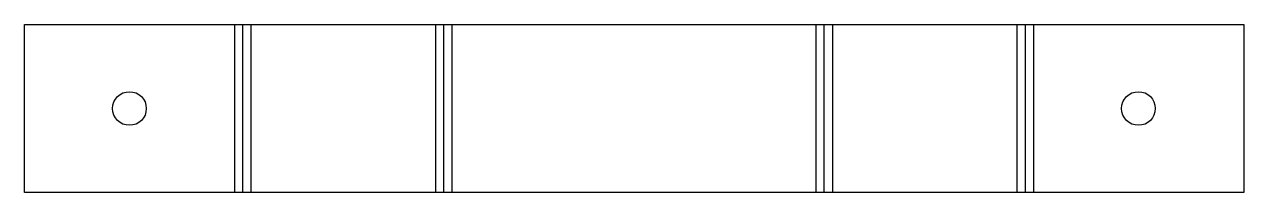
# Model space of a CAD drawing. Header units: millimetres. Extents: x 0 to 109, y 0 to 15.
import ezdxf

# ---------------------------------------------------------------- set-up
doc = ezdxf.new("R2010")
doc.units = ezdxf.units.MM

msp = doc.modelspace()

# ---------------------------------------------------------------- linework, layer by layer
at = {"layer": 'BEND'}
for p, q in [((19.45, 0), (19.45, 15)), ((37.34, 15), (37.34, 0)), ((71.24, 0), (71.24, 15)), ((89.14, 15), (89.14, 0))]:
    msp.add_line(p, q, dxfattribs=at)
at = {"layer": 'BEND_EXTENT'}
for p, q in [((18.73, 0), (18.73, 15)), ((20.17, 15), (20.17, 0)), ((36.63, 0), (36.63, 15)), ((38.06, 15), (38.06, 0)), ((70.52, 0), (70.52, 15)), ((71.96, 15), (71.96, 0)), ((88.42, 0), (88.42, 15)), ((89.86, 15), (89.86, 0))]:
    msp.add_line(p, q, dxfattribs=at)
at = {"layer": 'INTERIOR_PROFILES'}
for centre in [(9.36, 7.5), (99.22, 7.5)]:
    msp.add_circle(centre, 1.5, dxfattribs=at)
at = {"layer": 'OUTER_PROFILES'}
msp.add_lwpolyline([(0, 0), (0, 15), (108.59, 15), (108.59, 0)], close=True, dxfattribs=at)

doc.saveas('drawing.dxf')
